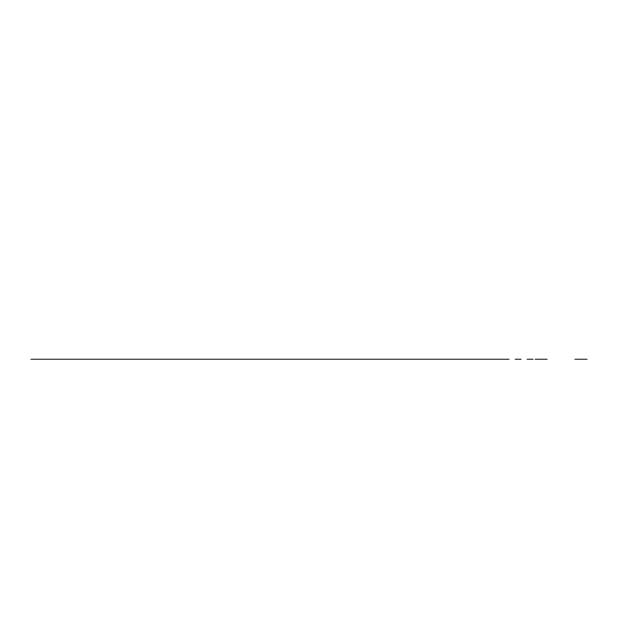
<?xml version="1.0" encoding="UTF-8"?>
<svg xmlns="http://www.w3.org/2000/svg" width="618" height="618" viewBox="0 0 618 618"><rect width="100%" height="100%" fill="white"/><g stroke="black" fill="none" stroke-linecap="round" stroke-linejoin="round"><path stroke-width="0.93" d="M30.9 359.212L509.139 359.212M515.142 359.212L521.136 359.212M527.131 359.212L533.125 359.212M535.173 359.212L547.208 359.212M574.902 359.212L587.1 359.212"/></g></svg>
